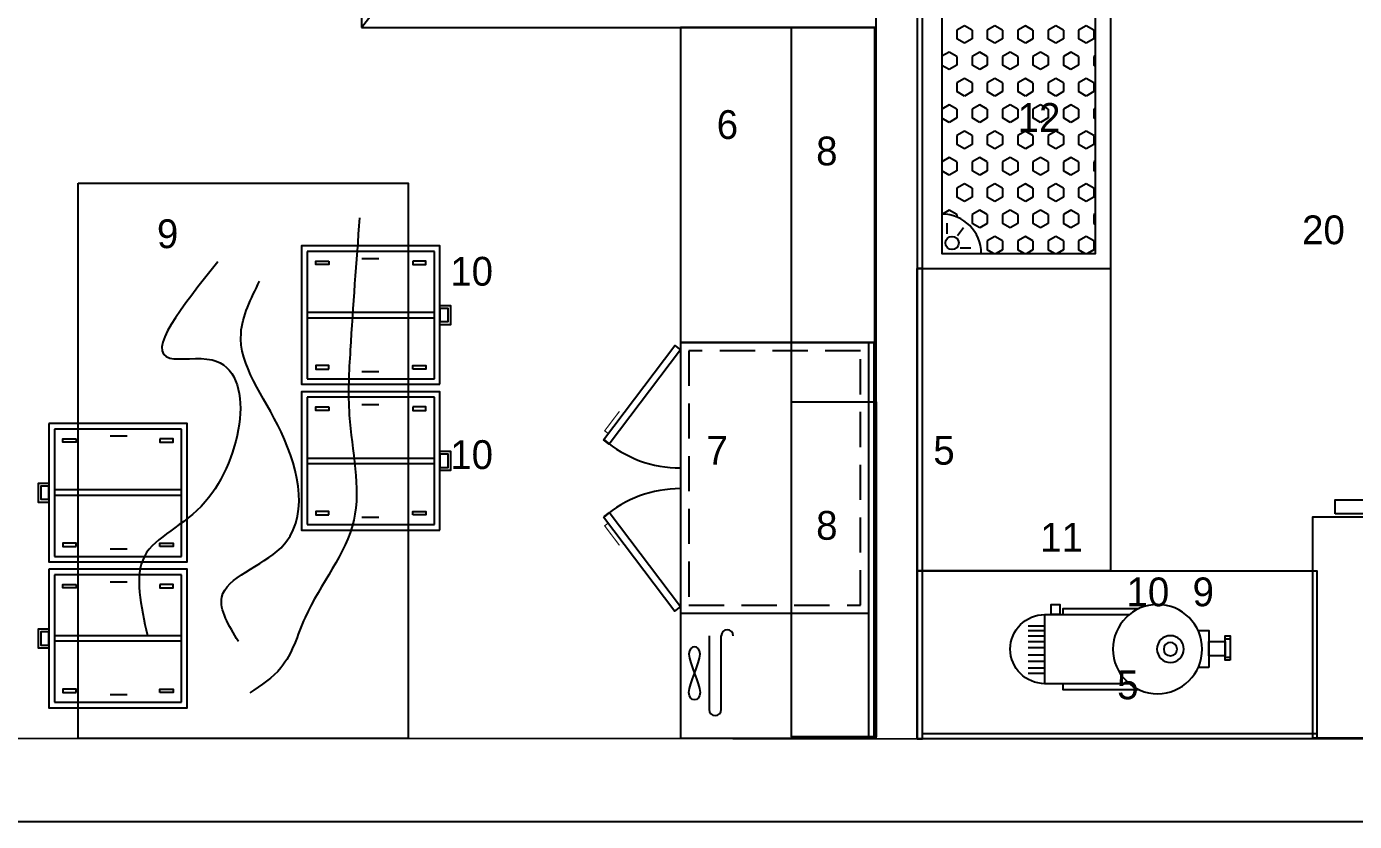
# Model space of a CAD drawing. Header units: millimetres. Extents: x 13502 to 23536, y 11874 to 14203.
# Drawn here: x 15167.3 to 15647.2, y 12582.2 to 12869.4 of the extents above; entities that cross this region are included whole.
import ezdxf

# ---------------------------------------------------------------- set-up
doc = ezdxf.new("R2010")
doc.units = ezdxf.units.MM
doc.linetypes.add('DASHED', pattern=[19.05, 12.7, -6.35])
for name, color, linetype in [('002 Çizgi', 7, 'Continuous'), ('CIHAZ', 2, 'Continuous'), ('S2000-002 Çizgi', 7, 'Continuous')]:
    doc.layers.add(name, color=color, linetype=linetype)
doc.styles.add('TAKSİM', font='GOTHIC.TTF', dxfattribs={"height": 20})

# ---------------------------------------------------------------- blocks, each defined once
blk = doc.blocks.new('A$C41C33ED8')
at = {"layer": 'S2000-002 Çizgi'}
for points in [[(0, 3.91), (50, 3.91), (50, 53.91), (0, 53.91)], [(5.51, 44.08), (6.74, 44.08), (6.74, 48.83), (5.51, 48.83)], [(44.49, 44.08), (43.26, 44.08), (43.26, 48.83), (44.49, 48.83)], [(5.51, 13.74), (6.74, 13.74), (6.74, 8.99), (5.51, 8.99)], [(44.49, 13.74), (43.26, 13.74), (43.26, 8.99), (44.49, 8.99)], [(22.63, 3.91), (22.63, 1), (27.37, 1), (27.37, 3.91)]]:
    blk.add_lwpolyline(points, close=True, dxfattribs=at)
at = {"layer": 'S2000-002 Çizgi', "linetype": 'DASHED', "ltscale": 10}
blk.add_lwpolyline([(2, 5.91), (48, 5.91), (48, 51.91), (2, 51.91)], close=True, dxfattribs=at)
at = {"layer": 'S2000-002 Çizgi'}
for points in [[(24, 51.91), (24, 5.91)], [(4.62, 32.16), (4.62, 26.03)], [(45.38, 32.16), (45.38, 26.03)], [(21.63, 3.91), (21.63, 0), (28.37, 0), (28.37, 3.91)]]:
    blk.add_lwpolyline(points, dxfattribs=at)
at = {"layer": 'S2000-002 Çizgi', "ltscale": 15}
blk.add_lwpolyline([(26, 51.91), (26, 5.91)], dxfattribs=at)
blk = doc.blocks.new('143-70')
at = {"layer": '002 Çizgi', "color": 7}
for p, q in [((40.9, -78.32), (40.9, 64.68)), ((-16.77, -41.32), (-16.77, -67.99)), ((-12.42, -67.99), (-12.42, -41.32)), ((-23.9, -46.79), (-24.08, -47.94)), ((-24.08, -47.94), (-23.9, -49.39)), ((-23.45, -45.98), (-23.9, -46.79)), ((-22.81, -45.49), (-23.45, -45.98)), ((-22.07, -45.32), (-22.81, -45.49)), ((-21.34, -45.49), (-22.07, -45.32)), ((-20.7, -45.98), (-21.34, -45.49)), ((-20.24, -46.79), (-20.7, -45.98)), ((-20.07, -47.94), (-20.24, -46.79)), ((-20.24, -49.39), (-20.07, -47.94)), ((-23.9, -49.39), (-23.45, -51.1)), ((-23.45, -51.1), (-22.81, -52.96)), ((-21.34, -52.96), (-20.7, -51.1)), ((-20.7, -51.1), (-20.24, -49.39)), ((-23.45, -58.72), (-22.81, -56.86)), ((-22.81, -52.96), (-22.07, -54.91)), ((-22.81, -56.86), (-22.07, -54.91)), ((-22.07, -54.91), (-21.34, -52.96)), ((-22.07, -54.91), (-21.34, -56.86)), ((-21.34, -56.86), (-20.7, -58.72)), ((-24.08, -61.88), (-23.9, -60.42)), ((-23.9, -63.02), (-24.08, -61.88)), ((-23.9, -60.42), (-23.45, -58.72)), ((-20.7, -58.72), (-20.24, -60.42)), ((-20.24, -60.42), (-20.07, -61.88)), ((-20.07, -61.88), (-20.24, -63.02)), ((-23.45, -63.84), (-23.9, -63.02)), ((-22.81, -64.33), (-23.45, -63.84)), ((-22.07, -64.49), (-22.81, -64.33)), ((-21.34, -64.33), (-22.07, -64.49)), ((-20.7, -63.84), (-21.34, -64.33)), ((-20.24, -63.02), (-20.7, -63.84))]:
    blk.add_line(p, q, dxfattribs=at)
for points in [[(-54.92, 29.47), (-29.15, 63.59), (-27.1, 62.04), (-52.87, 27.93)], [(-27.1, -78.32), (42.9, -78.32), (42.9, 64.68), (-27.1, 64.68)], [(-54.92, 1.64), (-29.15, -32.47), (-27.1, -30.92), (-52.87, 3.19)]]:
    blk.add_lwpolyline(points, close=True, dxfattribs=at)
at = {"layer": '002 Çizgi', "color": 7, "linetype": 'DASHED'}
blk.add_lwpolyline([(37.9, -30.32), (37.9, 61.68), (-24.1, 61.68), (-24.1, -30.32)], close=True, dxfattribs=at)
at = {"layer": '002 Çizgi', "color": 7, "const_width": 0.427}
for points in [[(-53.22, 31.72), (-54.54, 32.72), (-50.28, 38.35), (-49.19, 39.79)], [(-53.22, -0.6), (-54.54, -1.6), (-50.28, -7.23), (-49.19, -8.68)]]:
    blk.add_lwpolyline(points, dxfattribs=at)
at = {"layer": '002 Çizgi', "color": 7}
blk.add_lwpolyline([(40.9, -33.32), (-27.1, -33.32)], dxfattribs=at)
for centre, radius, start, end in [((-27.1, 62.04), 42.75, 229.4908, 270), ((-27.1, -30.92), 42.75, 90, 130.5092), ((-10.25, -41.32), 2.17, 0, 180), ((-14.59, -67.99), 2.17, 180, 0)]:
    blk.add_arc(centre, radius, start, end, dxfattribs=at)
blk = doc.blocks.new('A$C17EB34C6')
at = {"layer": 'S2000-002 Çizgi'}
h = blk.add_hatch(dxfattribs=at)
h.set_pattern_fill('HEX', color=254, style=0)
h.set_pattern_definition([(180, (885.663, -430.077), (0, 5.49926), [3.175, -6.35]), (60, (885.663, -430.077), (4.7625, -2.74963), [3.175, -6.35]), (120, (882.488, -430.077), (4.7625, 2.74963), [3.175, -6.35])])
h.paths.add_polyline_path([(5.5, 5.5), (94.5, 5.5), (94.5, 61), (19.72, 61, -0.414214), (5.5, 46.78)])
for p, q in [((12.6, 59.14), (16.43, 59.14)), ((7.54, 54.45), (7.54, 50.56)), ((11.98, 55.37), (14.82, 53.15))]:
    blk.add_line(p, q, dxfattribs=at)
for points in [[(100, 70), (0, 70), (0, 68), (100, 68)], [(100, 70), (0, 70), (0, 0), (100, 0)], [(94.5, 61), (5.5, 61), (5.5, 5.5), (94.5, 5.5)]]:
    blk.add_lwpolyline(points, close=True, dxfattribs=at)
blk.add_circle((9.26, 57.34), 2.4, dxfattribs=at)
blk.add_arc((5.5, 61), 14.22, 270, 0, dxfattribs=at)
blk = doc.blocks.new('A$C4A433252')
at = {"layer": 'S2000-002 Çizgi'}
for points in [[(60.34, 28.62), (60.34, 30.82), (32.89, 30.82)], [(36.45, 3.62), (66.99, 3.62), (66.99, 28.62), (36.45, 28.62)], [(66.99, 24.39), (73.02, 24.39)], [(1.78, 19.81), (0, 19.81)], [(11.59, 22.79), (7.75, 22.79), (7.75, 9.45)], [(66.99, 22.78), (73.02, 22.78)], [(66.99, 20.77), (73.02, 20.77)], [(66.99, 18.75), (73.02, 18.75)], [(66.99, 16.53), (73.02, 16.53)], [(1.78, 13.23), (0, 13.23)], [(66.99, 13.92), (73.02, 13.92)], [(66.99, 11.7), (73.02, 11.7)], [(7.75, 9.45), (11.59, 9.45)], [(66.99, 9.28), (73.02, 9.28)], [(66.99, 7.27), (73.02, 7.27)], [(32.89, 1.42), (60.34, 1.42), (60.34, 3.62)]]:
    blk.add_lwpolyline(points, dxfattribs=at)
for points in [[(61.53, 28.6), (64.76, 28.6), (64.76, 32.23), (61.53, 32.23)], [(0, 12.1), (1.78, 12.1), (1.78, 20.94), (0, 20.94)], [(1.78, 13.71), (7.75, 13.71), (7.75, 18.85), (1.78, 18.85)]]:
    blk.add_lwpolyline(points, close=True, dxfattribs=at)
for centre, radius in [((26.26, 16.12), 16.12), ((21.63, 16.12), 4.84), ((21.63, 16.12), 2.42)]:
    blk.add_circle(centre, radius, dxfattribs=at)
blk.add_arc((66.99, 16.12), 12.5, 270, 90, dxfattribs=at)
blk = doc.blocks.new('A$C52B82AD5')
at = {"layer": 'CIHAZ', "color": 5}
for p, q in [((60.95, 82.03), (85.05, 57.92)), ((82.38, 79.35), (62.96, 59.93))]:
    blk.add_line(p, q, dxfattribs=at)
for points in [[(8.04, 4.97), (8.04, 0), (69.66, 0), (69.66, 4.97)], [(135.96, 4.97), (135.96, 0), (74.34, 0), (74.34, 4.97)]]:
    blk.add_lwpolyline(points, close=True, dxfattribs=at)
blk.add_circle((73, 69.98), 9.38, dxfattribs=at)
at = {"layer": 'S2000-002 Çizgi'}
blk.add_lwpolyline([(144, 86.04), (144, 6.04), (0, 6.04), (0, 86.04)], close=True, dxfattribs=at)

msp = doc.modelspace()

# ---------------------------------------------------------------- linework, layer by layer
msp.add_line((15288.37, 12869.11), (15474.33, 13107.4))
for points in [[(16045.17, 13362.14), (16045.17, 13242.18), (16034.98, 13242.18), (16035.67, 12662.31), (15994.64, 12662.31), (15995.61, 12611.82), (14849.29, 12612.28), (14849.29, 12661.84), (14799.5, 12662.31), (14799.97, 12612.28), (14312.96, 12611.82), (14313.42, 12662.31), (14283.55, 12662.31), (14283.55, 12682.22), (14142.52, 12682.22), (14142.52, 12792.22), (14097.59, 12792.22), (14097.59, 12582.18), (16055.12, 12582.18), (16055.12, 13362.14)], [(15288.37, 12869.11), (15474.33, 12869.11), (15474.33, 13107.4), (15288.37, 13107.4)], [(15403.69, 12755.28), (15474.33, 12755.28), (15474.33, 12869.11), (15403.69, 12869.11)], [(15443.76, 12869.11), (15473.79, 12869.11), (15473.79, 12733.73), (15443.76, 12733.73)], [(15186.01, 12812.83), (15305.27, 12812.83), (15305.27, 12612.1), (15186.01, 12612.1)], [(15559.08, 12672.73), (15489.15, 12672.73), (15489.15, 12781.93), (15559.08, 12781.93)], [(15491.15, 12781.93), (15489.15, 12781.93), (15489.15, 12672.73), (15491.15, 12672.73)], [(15443.76, 12733.75), (15474.33, 12733.75), (15474.33, 12612.75), (15443.76, 12612.75)], [(15633.65, 12611.97), (15489.15, 12611.97), (15489.15, 12672.73), (15633.65, 12672.73)], [(15491.15, 12672.73), (15489.15, 12672.73), (15489.15, 12611.97), (15491.15, 12611.97)], [(15491.15, 12613.97), (15633.65, 12613.97), (15633.65, 12611.97), (15491.15, 12611.97)]]:
    msp.add_lwpolyline(points, close=True)
msp.add_lwpolyline([(15474.33, 12612.28), (15474.33, 13107.4), (15489.15, 13107.4), (15489.15, 12612.03)])
for points in [[(15287.67, 12800.33), (15284.31, 12752.51), (15283.97, 12729), (15285.59, 12691.02), (15267.99, 12655.82), (15259.26, 12637.72), (15247.96, 12628.61)], [(15236.51, 12784.4), (15219.13, 12749.61), (15234.41, 12748.92), (15231.86, 12697.62), (15209.93, 12677.97), (15211.02, 12649.34)], [(15243.9, 12647.14), (15237.88, 12663.23), (15259.3, 12681.06), (15259.3, 12722.95), (15244.83, 12758.64), (15251.55, 12777.4)]]:
    msp.add_spline(points, degree=3)

# ---------------------------------------------------------------- block references
at = {"layer": 'S2000-002 Çizgi'}
for name, p, rotation in [('A$C17EB34C6', (15559.15, 12781.93), 90), ('A$C41C33ED8', (15320.65, 12740.15), 89.99999999999999), ('A$C41C33ED8', (15320.65, 12687.46), 89.99999999999999), ('A$C41C33ED8', (15171.47, 12725.97), 270), ('A$C52B82AD5', (15776.18, 12698.33), 180), ('A$C41C33ED8', (15171.47, 12673.28), 270)]:
    msp.add_blockref(name, p, dxfattribs=dict(at, rotation=rotation))
msp.add_blockref('143-70', (15430.8, 12690.6), dxfattribs=at)
at = {"layer": 'S2000-002 Çizgi', "xscale": -1}
msp.add_blockref('A$C4A433252', (15602.35, 12628.33), dxfattribs=at)

# ---------------------------------------------------------------- texts
at = {"style": 'TAKSİM'}
for s, p in [('6', (15416.76, 12828.78)), ('12', (15525.51, 12831.35)), ('8', (15452.69, 12819.25)), ('9', (15214.45, 12789.34)), ('20', (15628.31, 12790.75)), ('10', (15320.45, 12775.78)), ('10', (15320.45, 12709.53)), ('7', (15413.07, 12711.06)), ('5', (15495.02, 12711.09)), ('8', (15452.69, 12683.96)), ('11', (15533.66, 12679.65)), ('10', (15564.86, 12659.93)), ('9', (15588.74, 12659.93)), ('5', (15561.48, 12626.33))]:
    msp.add_text(s, height=10.4, dxfattribs=at).set_placement(p)

doc.saveas('drawing.dxf')
